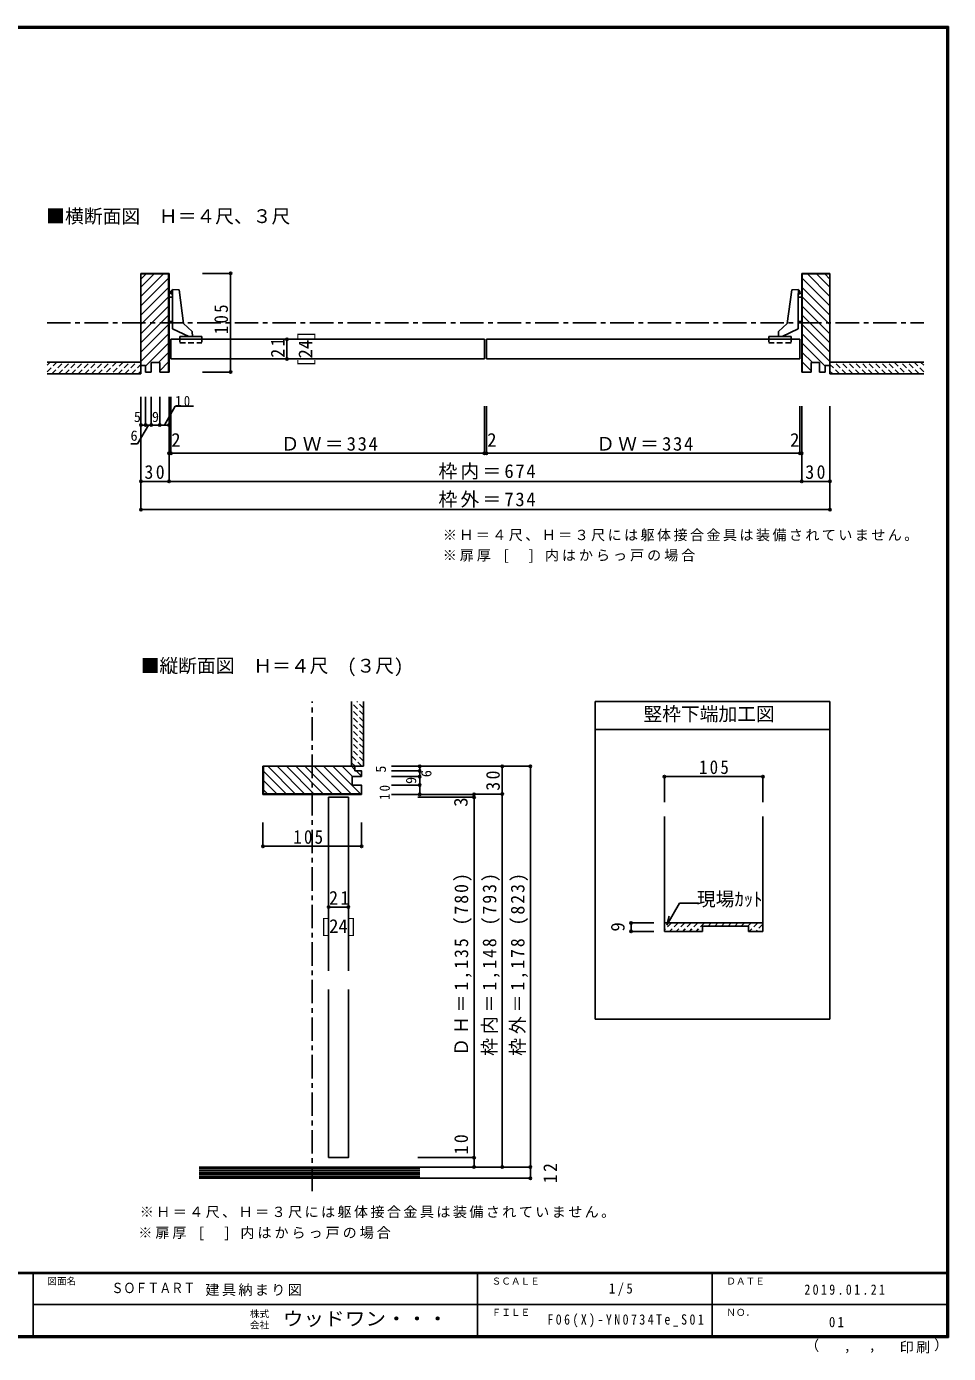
# Model space of a CAD drawing. Units: millimetres, scale not verified. Extents: x -973 to 977, y -718 to 696.
# Drawn here: x -5 to 977, y -718 to 696 of the extents above; entities that cross this region are included whole.
import ezdxf
from ezdxf.enums import TextEntityAlignment as Align

# ---------------------------------------------------------------- set-up
doc = ezdxf.new("R2010")
doc.units = ezdxf.units.MM
doc.header["$LTSCALE"] = 5
doc.header["$PDMODE"] = 32
doc.header["$PDSIZE"] = 2.5
doc.linetypes.add('CHAIN1', pattern=[8, 5, -1, 1, -1])
doc.linetypes.add('DASHED1', pattern=[1.8, 1.2, -0.6])
for name, color, linetype in [('0-0_補助線', 4, 'Continuous'), ('0-1_通り芯', 4, 'CHAIN1'), ('0-3_仕上げ', 2, 'Continuous'), ('0-4_枠', 3, 'Continuous'), ('0-6_扉', 6, 'Continuous'), ('0-7_金物', 7, 'Continuous'), ('0-A_文字', 7, 'Continuous'), ('0-B_寸法', 7, 'Continuous'), ('0-C_ハッチ', 4, 'DASHED1'), ('F-0_補助線', 7, 'Continuous'), ('F-1_枠', 6, 'Continuous'), ('F-A_文字', 7, 'Continuous')]:
    doc.layers.add(name, color=color, linetype=linetype)
doc.styles.add('HGP明朝B', font='')
doc.styles.add('ＭＳ ゴシック', font='')
doc.styles.get('HGP明朝B').set_extended_font_data('HGP明朝B')
doc.styles.get('ＭＳ ゴシック').set_extended_font_data('MS Gothic')

msp = doc.modelspace()

# ---------------------------------------------------------------- linework, layer by layer
at = {"layer": '0-0_補助線', "color": 3}
for p, q in [((600.369, -23.214), (850.369, -23.214)), ((600.369, -361.718), (600.369, -23.214)), ((850.369, -361.718), (850.369, -23.214)), ((600.369, -53.214), (850.369, -53.214)), ((674.054, -145.822), (674.054, -268.188)), ((779.054, -145.822), (779.054, -268.188)), ((779.054, -259.188), (674.054, -259.188)), ((674.054, -268.188), (714.554, -268.188)), ((714.554, -262.488), (763.554, -262.488)), ((714.554, -262.488), (714.554, -268.188)), ((763.554, -262.488), (763.554, -268.188)), ((763.554, -268.188), (779.054, -268.188)), ((850.369, -361.718), (600.369, -361.718))]:
    msp.add_line(p, q, dxfattribs=at)
at = {"layer": '0-0_補助線'}
for p, q in [((674.054, -103.202), (779.054, -103.202)), ((674.054, -103.202), (674.054, -130.335)), ((779.054, -103.202), (779.054, -130.335)), ((638.479, -268.188), (638.479, -259.188)), ((638.479, -259.188), (662.942, -259.188)), ((638.479, -268.188), (662.942, -268.188))]:
    msp.add_line(p, q, dxfattribs=at)
at = {"layer": '0-0_補助線', "color": 7}
for p, q in [((676.555, -261.471), (690.122, -237.971)), ((690.122, -237.971), (710.472, -237.971)), ((676.555, -261.471), (679.143, -251.812))]:
    msp.add_line(p, q, dxfattribs=at)
at = {"layer": '0-0_補助線', "linetype": 'DASHED1'}
for p, q in [((681.486, -259.188), (674.054, -266.62)), ((688.557, -259.188), (679.557, -268.188)), ((695.628, -259.188), (686.628, -268.188)), ((702.699, -259.188), (693.699, -268.188)), ((709.77, -259.188), (700.77, -268.188)), ((716.841, -259.188), (707.841, -268.188)), ((723.912, -259.188), (720.612, -262.488)), ((730.983, -259.188), (727.683, -262.488)), ((738.054, -259.188), (734.754, -262.488)), ((745.125, -259.188), (741.825, -262.488)), ((752.196, -259.188), (748.896, -262.488)), ((759.267, -259.188), (755.967, -262.488)), ((766.339, -259.188), (763.039, -262.488)), ((766.339, -259.188), (763.554, -261.973)), ((773.41, -259.188), (764.41, -268.188)), ((779.054, -260.615), (771.481, -268.188))]:
    msp.add_line(p, q, dxfattribs=at)
at = {"layer": '0-0_補助線', "color": 7}
for p in [(674.054, -103.202), (779.054, -103.202), (638.479, -259.188), (638.479, -268.188)]:
    msp.add_point(p, dxfattribs=at)
at = {"layer": '0-1_通り芯'}
for p, q in [((16.369, 380.25), (950.369, 380.25)), ((298.869, -544.796), (298.869, -23.214))]:
    msp.add_line(p, q, dxfattribs=at)
at = {"layer": '0-3_仕上げ'}
for p, q in [((116.369, 338.25), (16.369, 338.25)), ((116.369, 325.75), (16.369, 325.75)), ((116.369, 338.25), (116.369, 325.75)), ((850.369, 338.25), (950.369, 338.25)), ((850.369, 338.25), (850.369, 325.75)), ((850.369, 325.75), (950.369, 325.75)), ((340.869, -92.214), (340.869, -23.214)), ((353.369, -92.214), (353.369, -23.214)), ((353.369, -92.214), (340.869, -92.214)), ((178.369, -519.214), (413.369, -519.214)), ((178.369, -531.214), (413.369, -531.214))]:
    msp.add_line(p, q, dxfattribs=at)
at = {"layer": '0-3_仕上げ', "color": 7}
for p, q in [((178.369, -521.214), (413.369, -521.214)), ((178.369, -523.214), (413.369, -523.214)), ((413.369, -525.214), (178.369, -525.214)), ((413.369, -527.214), (178.369, -527.214)), ((413.369, -529.214), (178.369, -529.214))]:
    msp.add_line(p, q, dxfattribs=at)
at = {"layer": '0-4_枠'}
for p, q in [((116.369, 432.75), (146.369, 432.75)), ((116.369, 432.75), (116.369, 334.75)), ((116.369, 432.25), (145.869, 432.25)), ((145.869, 327.75), (145.869, 432.25)), ((146.369, 327.75), (146.369, 432.75)), ((820.369, 327.75), (820.369, 432.75)), ((850.369, 432.75), (820.369, 432.75)), ((820.869, 327.75), (820.869, 432.25)), ((850.369, 432.25), (820.869, 432.25)), ((850.369, 432.75), (850.369, 334.75)), ((116.369, 334.75), (121.369, 334.75)), ((121.369, 327.75), (121.369, 334.75)), ((127.369, 327.75), (121.369, 327.75)), ((127.369, 337.75), (136.369, 337.75)), ((127.369, 337.75), (127.369, 327.75)), ((136.369, 337.75), (136.369, 327.75)), ((146.369, 327.75), (136.369, 327.75)), ((820.369, 327.75), (830.369, 327.75)), ((839.369, 337.75), (830.369, 337.75)), ((830.369, 337.75), (830.369, 327.75)), ((839.369, 337.75), (839.369, 327.75)), ((839.369, 327.75), (845.369, 327.75)), ((845.369, 327.75), (845.369, 334.75)), ((850.369, 334.75), (845.369, 334.75)), ((246.369, -92.214), (344.369, -92.214)), ((246.369, -92.214), (246.369, -122.214)), ((246.869, -92.214), (246.869, -121.714)), ((344.369, -92.214), (344.369, -97.214)), ((341.369, -103.214), (341.369, -112.214)), ((351.369, -103.214), (341.369, -103.214)), ((351.369, -112.214), (341.369, -112.214)), ((351.369, -112.214), (351.369, -122.214)), ((351.369, -122.214), (246.369, -122.214)), ((351.369, -121.714), (246.869, -121.714))]:
    msp.add_line(p, q, dxfattribs=at)
msp.add_lwpolyline([(351.369, -103.214), (351.369, -97.214), (344.369, -97.214)], dxfattribs=at)
at = {"layer": '0-6_扉'}
for p, q in [((148.369, 362.75), (482.369, 362.75)), ((148.369, 362.75), (148.369, 341.75)), ((482.369, 362.75), (482.369, 341.75)), ((484.369, 362.75), (818.369, 362.75)), ((484.369, 362.75), (484.369, 341.75)), ((818.369, 362.75), (818.369, 341.75)), ((148.369, 341.75), (482.369, 341.75)), ((484.369, 341.75), (818.369, 341.75)), ((337.37, -125.214), (316.37, -125.214)), ((316.37, -310.214), (316.37, -125.214)), ((337.37, -310.214), (337.37, -125.214)), ((316.37, -509.214), (316.37, -330.214))]:
    msp.add_line(p, q, dxfattribs=at)
msp.add_lwpolyline([(316.37, -509.214), (337.37, -509.214), (337.37, -330.214)], dxfattribs=at)
at = {"layer": '0-7_金物'}
for p, q in [((148.351, 413.853), (148.136, 411.06)), ((149.563, 410.822), (148.136, 411.06)), ((148.351, 413.853), (149.979, 415.073)), ((149.563, 412.034), (150.031, 412.268)), ((149.563, 410.822), (149.563, 412.034)), ((149.97, 415.541), (150.119, 407.491)), ((156.97, 415.492), (149.97, 415.541)), ((156.97, 415.492), (161.89, 379.501)), ((809.768, 415.492), (804.848, 379.501)), ((809.768, 415.492), (816.768, 415.541)), ((816.768, 415.541), (816.619, 407.491)), ((817.175, 412.034), (816.708, 412.268)), ((818.387, 413.853), (816.76, 415.073)), ((817.175, 410.822), (817.175, 412.034)), ((817.175, 410.822), (818.602, 411.06)), ((818.387, 413.853), (818.602, 411.06)), ((146.369, 407.491), (150.119, 407.491)), ((146.369, 407.491), (146.369, 381.591)), ((150.119, 381.591), (150.119, 407.491)), ((816.619, 381.591), (816.619, 407.491)), ((820.369, 407.491), (816.619, 407.491)), ((820.369, 407.491), (820.369, 381.591)), ((150.17, 373.734), (150.119, 382.041)), ((816.568, 373.734), (816.619, 382.041)), ((146.369, 381.591), (150.122, 381.591)), ((167.348, 365.75), (150.17, 373.734)), ((161.89, 379.501), (170.983, 370.812)), ((170.983, 370.812), (171.224, 365.75)), ((795.755, 370.812), (795.514, 365.75)), ((804.848, 379.501), (795.755, 370.812)), ((799.39, 365.75), (816.568, 373.734)), ((820.369, 381.591), (816.616, 381.591)), ((157.762, 365.75), (181.312, 365.75)), ((808.977, 365.75), (785.427, 365.75))]:
    msp.add_line(p, q, dxfattribs=at)
at = {"layer": '0-7_金物', "linetype": 'DASHED1'}
for p, q in [((157.762, 365.75), (157.762, 358.76)), ((157.762, 358.76), (181.312, 358.76)), ((181.312, 365.75), (181.312, 358.76)), ((785.427, 365.75), (785.427, 358.76)), ((808.977, 358.76), (785.427, 358.76)), ((808.977, 365.75), (808.977, 358.76))]:
    msp.add_line(p, q, dxfattribs=at)
at = {"layer": '0-B_寸法', "color": 4}
for p, q in [((211.803, 432.75), (181.803, 432.75)), ((211.803, 432.75), (211.803, 327.75)), ((259.961, 362.75), (271.855, 362.75)), ((271.855, 362.75), (271.855, 341.75)), ((259.961, 341.75), (271.855, 341.75)), ((211.803, 327.75), (181.803, 327.75)), ((121.369, 271.25), (121.369, 301.25)), ((127.369, 271.25), (127.369, 301.25)), ((136.369, 271.25), (136.369, 301.25)), ((146.369, 271.25), (146.369, 301.25)), ((148.369, 241.25), (148.369, 301.25)), ((141.369, 271.25), (152.916, 291.25)), ((146.369, 291.25), (146.369, 211.25)), ((152.916, 291.25), (172.26, 291.25)), ((482.369, 241.25), (482.369, 291.25)), ((484.369, 241.25), (484.369, 291.25)), ((818.369, 241.25), (818.369, 291.25)), ((820.369, 241.25), (820.369, 291.25)), ((820.369, 291.25), (820.369, 211.25)), ((850.369, 291.25), (850.369, 181.25)), ((124.369, 271.25), (112.822, 251.25)), ((116.369, 271.25), (146.369, 271.25)), ((105.711, 251.25), (112.822, 251.25)), ((820.369, 241.25), (146.369, 241.25)), ((116.369, 211.25), (850.369, 211.25)), ((383.369, -92.214), (531.369, -92.214)), ((413.369, -97.214), (383.369, -97.214)), ((413.369, -122.214), (413.369, -92.214)), ((531.369, -92.213), (425.369, -92.213)), ((501.369, -519.214), (501.369, -92.214)), ((531.369, -531.214), (531.369, -92.214)), ((413.369, -103.214), (383.369, -103.214)), ((413.369, -112.214), (383.369, -112.214)), ((413.369, -122.214), (383.369, -122.214)), ((471.369, -122.214), (411.369, -122.214)), ((411.369, -125.214), (471.369, -125.214)), ((471.369, -121.887), (501.369, -121.887)), ((471.369, -519.214), (471.369, -122.214)), ((246.369, -177.545), (246.369, -152.174)), ((351.369, -177.545), (351.369, -152.174)), ((246.369, -177.545), (351.369, -177.545)), ((316.37, -231.298), (316.37, -242.214)), ((337.37, -231.298), (337.37, -242.214)), ((337.37, -242.214), (316.37, -242.214)), ((411.369, -509.214), (471.369, -509.214)), ((411.369, -519.214), (501.369, -519.214)), ((471.369, -519.214), (531.369, -519.214)), ((411.369, -531.214), (531.369, -531.214))]:
    msp.add_line(p, q, dxfattribs=at)
msp.add_lwpolyline([(116.369, 301.25), (116.369, 181.25), (850.369, 181.25)], dxfattribs=at)
at = {"layer": '0-B_寸法'}
for p in [(211.803, 432.75), (271.855, 362.75), (271.855, 341.75), (211.803, 327.75), (116.369, 271.25), (121.369, 271.25), (127.369, 271.25), (136.369, 271.25), (146.369, 271.25), (146.369, 241.25), (148.369, 241.25), (482.369, 241.25), (484.369, 241.25), (818.369, 241.25), (820.369, 241.25), (116.369, 211.25), (146.369, 211.25), (820.369, 211.25), (850.369, 211.25), (116.369, 181.25), (850.369, 181.25), (413.369, -92.214), (413.369, -97.214), (501.369, -92.214), (531.369, -92.213), (531.369, -92.214), (413.369, -103.214), (413.369, -112.214), (413.369, -122.214), (471.369, -122.214), (471.369, -125.214), (501.369, -121.887), (246.369, -177.545), (351.369, -177.545), (316.37, -242.214), (337.37, -242.214), (471.369, -509.214), (471.369, -519.214), (501.369, -519.214), (501.369, -519.214), (531.369, -519.214), (531.369, -531.214)]:
    msp.add_point(p, dxfattribs=at)
at = {"layer": '0-C_ハッチ', "linetype": 'Continuous'}
for p, q in [((116.369, 408.201), (140.418, 432.25)), ((116.369, 418.1), (130.519, 432.25)), ((116.369, 426.838), (121.781, 432.25)), ((116.369, 398.301), (145.869, 427.801)), ((850.369, 398.301), (820.869, 427.801)), ((850.369, 408.201), (826.32, 432.25)), ((850.369, 418.1), (836.219, 432.25)), ((850.369, 426.838), (844.957, 432.25)), ((116.369, 388.402), (145.869, 417.902)), ((850.369, 388.402), (820.869, 417.902)), ((116.369, 378.502), (145.869, 408.002)), ((116.369, 368.603), (145.869, 398.103)), ((850.369, 378.502), (820.869, 408.002)), ((850.369, 368.603), (820.869, 398.103)), ((116.369, 358.703), (145.869, 388.203)), ((850.369, 358.703), (820.869, 388.203)), ((116.369, 348.804), (145.869, 378.304)), ((116.369, 338.904), (145.869, 368.404)), ((850.369, 348.804), (820.869, 378.304)), ((850.369, 338.904), (820.869, 368.404)), ((145.869, 358.505), (121.369, 334.005)), ((820.869, 358.505), (845.369, 334.005)), ((135.014, 337.75), (145.869, 348.605)), ((831.724, 337.75), (820.869, 348.605)), ((145.869, 338.706), (136.369, 329.206)), ((820.869, 338.706), (830.369, 329.206)), ((271.641, -122.214), (246.869, -97.442)), ((281.54, -122.214), (251.54, -92.214)), ((291.44, -122.214), (261.44, -92.214)), ((301.339, -122.214), (271.339, -92.214)), ((311.239, -122.214), (281.239, -92.214)), ((321.138, -122.214), (291.138, -92.214)), ((331.038, -122.214), (301.038, -92.214)), ((340.937, -122.214), (310.937, -92.214)), ((350.837, -122.214), (320.837, -92.214)), ((341.736, -103.214), (330.736, -92.214)), ((340.636, -92.214), (344.369, -95.947)), ((345.636, -97.214), (351.369, -102.947)), ((261.741, -122.214), (246.869, -107.341)), ((351.369, -112.846), (350.736, -112.214)), ((251.842, -122.214), (246.869, -117.241))]:
    msp.add_line(p, q, dxfattribs=at)
at = {"layer": '0-C_ハッチ'}
for p, q in [((16.369, 327.827), (26.793, 338.25)), ((16.369, 334.898), (19.722, 338.25)), ((21.364, 325.75), (33.864, 338.25)), ((28.435, 325.75), (40.935, 338.25)), ((35.506, 325.75), (48.006, 338.25)), ((42.577, 325.75), (55.077, 338.25)), ((49.648, 325.75), (62.148, 338.25)), ((56.719, 325.75), (69.219, 338.25)), ((63.79, 325.75), (76.29, 338.25)), ((70.861, 325.75), (83.361, 338.25)), ((90.432, 338.25), (77.932, 325.75)), ((97.503, 338.25), (85.003, 325.75)), ((92.074, 325.75), (104.574, 338.25)), ((99.145, 325.75), (111.645, 338.25)), ((106.216, 325.75), (116.369, 335.903)), ((113.287, 325.75), (116.369, 328.831)), ((860.522, 325.75), (850.369, 335.903)), ((853.451, 325.75), (850.369, 328.831)), ((867.593, 325.75), (855.093, 338.25)), ((874.664, 325.75), (862.164, 338.25)), ((881.735, 325.75), (869.235, 338.25)), ((888.806, 325.75), (876.306, 338.25)), ((895.877, 325.75), (883.377, 338.25)), ((902.948, 325.75), (890.448, 338.25)), ((910.019, 325.75), (897.519, 338.25)), ((917.09, 325.75), (904.59, 338.25)), ((924.161, 325.75), (911.661, 338.25)), ((918.732, 338.25), (931.232, 325.75)), ((938.304, 325.75), (925.804, 338.25)), ((945.375, 325.75), (932.875, 338.25)), ((950.369, 327.827), (939.946, 338.25)), ((950.369, 334.898), (947.017, 338.25)), ((353.369, -37.412), (340.869, -24.912)), ((353.369, -30.341), (346.242, -23.214)), ((353.369, -44.483), (340.869, -31.983)), ((353.369, -51.554), (340.869, -39.054)), ((353.369, -58.625), (340.869, -46.125)), ((353.369, -65.696), (340.869, -53.196)), ((353.369, -72.767), (340.869, -60.267)), ((353.369, -79.838), (340.869, -67.338)), ((353.369, -86.909), (340.869, -74.409)), ((351.602, -92.214), (340.869, -81.48)), ((344.531, -92.214), (340.869, -88.551))]:
    msp.add_line(p, q, dxfattribs=at)
at = {"layer": 'F-1_枠'}
for p, q in [((-973.347, 695.833), (976.653, 695.833)), ((-973.347, 695), (976.653, 695)), ((-973.347, 694.167), (976.653, 694.167)), ((974.986, 695.833), (974.986, -700.833)), ((975.82, 695.833), (975.82, -700.833)), ((976.653, 695.833), (976.653, -700.833)), ((976.653, -631.667), (-973.347, -631.667)), ((976.653, -632.5), (-973.347, -632.5)), ((1.653, -632.5), (1.653, -699.167)), ((474.986, -632.5), (474.986, -699.167)), ((724.986, -632.5), (724.986, -699.167)), ((1.653, -665.833), (974.986, -665.834)), ((976.653, -699.167), (-973.347, -699.167)), ((976.653, -700), (-973.347, -700)), ((976.653, -700.833), (-973.347, -700.833))]:
    msp.add_line(p, q, dxfattribs=at)

# ---------------------------------------------------------------- texts
at = {"layer": '0-0_補助線', "color": 7, "style": 'ＭＳ ゴシック'}
for s, p in [('竪枠下端加工図', (651.619, -48.214)), ('現場ｶｯﾄ', (708.653, -245.471))]:
    msp.add_text(s, height=14.66, dxfattribs=at).set_placement(p, align=Align.BOTTOM_LEFT)
msp.add_text('9', height=14.66, rotation=90, dxfattribs=at).set_placement((635.979, -268.365), align=Align.BOTTOM_LEFT)
at = {"layer": '0-0_補助線', "color": 7, "insert": (710.864, -100.702), "char_height": 14.66, "attachment_point": 7, "style": 'ＭＳ ゴシック'}
msp.add_mtext('\\T1.27;\\W0.9;105', dxfattribs=at)
at = {"layer": '0-A_文字', "style": 'ＭＳ ゴシック'}
for s, p in [('■横断面図\u3000Ｈ＝４尺、３尺', (15.528, 482.073)), ('■縦断面図\u3000Ｈ＝４尺\u3000(３尺)', (116.117, 3.11)), ('[24]', (306.87, -274.203))]:
    msp.add_text(s, height=14.66, dxfattribs=at).set_placement(p, align=Align.BOTTOM_LEFT)
msp.add_text('[24]', height=14.66, rotation=90, dxfattribs=at).set_placement((303.259, 332.25), align=Align.BOTTOM_LEFT)
at = {"layer": '0-A_文字', "char_height": 11, "attachment_point": 7, "style": 'ＭＳ ゴシック'}
for insert in [(437.88, 124.542), (113.554, -597.17)]:
    msp.add_mtext('\\T1.21;※扉厚\\~[\\~\\~]\\~内はからっ戸の場合', dxfattribs=dict(at, insert=insert))
at = {"layer": '0-B_寸法', "style": 'ＭＳ ゴシック'}
for s, height, p in [('5', 11, (108.869, 271.25)), ('9', 11, (128.119, 271.25)), ('6', 11, (105.322, 251.25)), ('2', 14.66, (148.656, 243.75)), ('2', 14.66, (485.231, 243.75)), ('2', 14.66, (807.928, 243.75))]:
    msp.add_text(s, height=height, dxfattribs=at).set_placement(p, align=Align.BOTTOM_LEFT)
for s, height, p in [('5', 11, (380.644, -99.054)), ('6', 11, (429.149, -103.832)), ('9', 11, (412.904, -111.071)), ('3', 14.66, (468.803, -135.427))]:
    msp.add_text(s, height=height, rotation=90, dxfattribs=at).set_placement(p, align=Align.BOTTOM_LEFT)
at = {"layer": '0-B_寸法', "attachment_point": 7, "rotation": 90, "style": 'ＭＳ ゴシック'}
for s, insert, char_height in [('\\T1.27;\\W0.9;105', (209.303, 368), 14.66), ('\\T1.27;\\W0.95;21', (269.355, 343.041), 14.66), ('\\T1.27;\\W0.95;30', (498.869, -118.3), 14.66), ('\\T1.36;\\W0.9;10', (381.702, -128.121), 11), ('\\T1.22;\\W0.95;ＤＨ＝1,135\\~(780)', (468.869, -400.714), 14.66), ('\\T1.22;\\W0.95;枠内＝1,148\\~(793)', (498.869, -400.714), 14.66), ('\\T1.22;\\W0.95;枠外＝1,178\\~(823)', (528.869, -400.714), 14.66), ('\\T1.27;\\W0.95;10', (464.982, -505.791), 14.66), ('\\T1.27;\\W0.95;12', (559.709, -536.499), 14.66)]:
    msp.add_mtext(s, dxfattribs=dict(at, insert=insert, char_height=char_height))
at = {"layer": '0-B_寸法', "attachment_point": 7, "style": 'ＭＳ ゴシック'}
for s, insert, char_height in [('\\T1.36;\\W0.9;10', (152.916, 291.25), 11), ('\\T1.17;ＤＷ＝334', (265.369, 243.75), 14.66), ('\\T1.17;ＤＷ＝334', (601.369, 243.75), 14.66), ('\\T1.27;\\W0.95;30', (120.119, 213.75), 14.66), ('\\T1.17;枠内＝674', (433.369, 213.25), 14.66), ('\\T1.27;\\W0.95;30', (824.119, 213.75), 14.66), ('\\T1.17;枠外＝734', (433.369, 183.25), 14.66), ('\\T1.17;※Ｈ＝４尺、Ｈ＝３尺には躯体接合金具は装備されていません。', (437.976, 147.425), 11), ('\\T1.27;\\W0.9;105', (278.619, -175.045), 14.66), ('\\T1.27;\\W0.95;21', (316.87, -239.714), 14.66), ('\\T1.17;※Ｈ＝４尺、Ｈ＝３尺には躯体接合金具は装備されていません。', (115.119, -573.723), 11)]:
    msp.add_mtext(s, dxfattribs=dict(at, insert=insert, char_height=char_height))
at = {"layer": 'F-0_補助線', "style": 'HGP明朝B', "width": 0.85}
msp.add_text('ＳＯＦＴＡＲＴ', height=11, dxfattribs=at).set_placement((84.986, -656.798), align=Align.BOTTOM_LEFT)
at = {"layer": 'F-0_補助線', "insert": (185.035, -656.798), "char_height": 11, "attachment_point": 7, "style": 'ＭＳ ゴシック'}
msp.add_mtext('\\T1.17;建具納まり図', dxfattribs=at)
at = {"layer": 'F-A_文字', "style": 'ＭＳ ゴシック'}
for s, height, p in [('図面名', 7.331, (16.653, -646.667)), ('ＳＣＡＬＥ', 7.331, (489.986, -646.667)), ('ＤＡＴＥ', 7.331, (739.986, -646.667)), ('株式', 7.331, (232.486, -681.5)), ('ＦＩＬＥ', 7.331, (489.986, -680)), ('ＮＯ．', 7.331, (739.986, -680.001)), ('会社', 7.331, (232.486, -693.5)), ('（', 11, (823.992, -718.052)), ('）', 11, (961.387, -717.355)), (',', 11, (865.199, -718.052)), (',', 11, (891.686, -717.588))]:
    msp.add_text(s, height=height, dxfattribs=at).set_placement(p, align=Align.BOTTOM_LEFT)
at = {"layer": 'F-A_文字', "style": 'ＭＳ ゴシック', "width": 1.1}
msp.add_text('ウッドワン・・・', height=14.66, dxfattribs=at).set_placement((267.486, -692.5), align=Align.BOTTOM_LEFT)
at = {"layer": 'F-A_文字', "char_height": 11, "attachment_point": 7, "style": 'ＭＳ ゴシック'}
for s, insert in [('\\T1.38;\\W0.9;1/5', (614.986, -656.667)), ('\\T1.39;\\W0.85;2019.01.21', (823.111, -655.417)), ('\\T1.4;\\W0.85;F06(X)-YN0734Te_S01', (549.361, -690.001)), ('\\T1.36;\\W0.9;01', (849.361, -690.001)), ('\\T1.17;印刷', (924.678, -717.82))]:
    msp.add_mtext(s, dxfattribs=dict(at, insert=insert))

doc.saveas('drawing.dxf')
